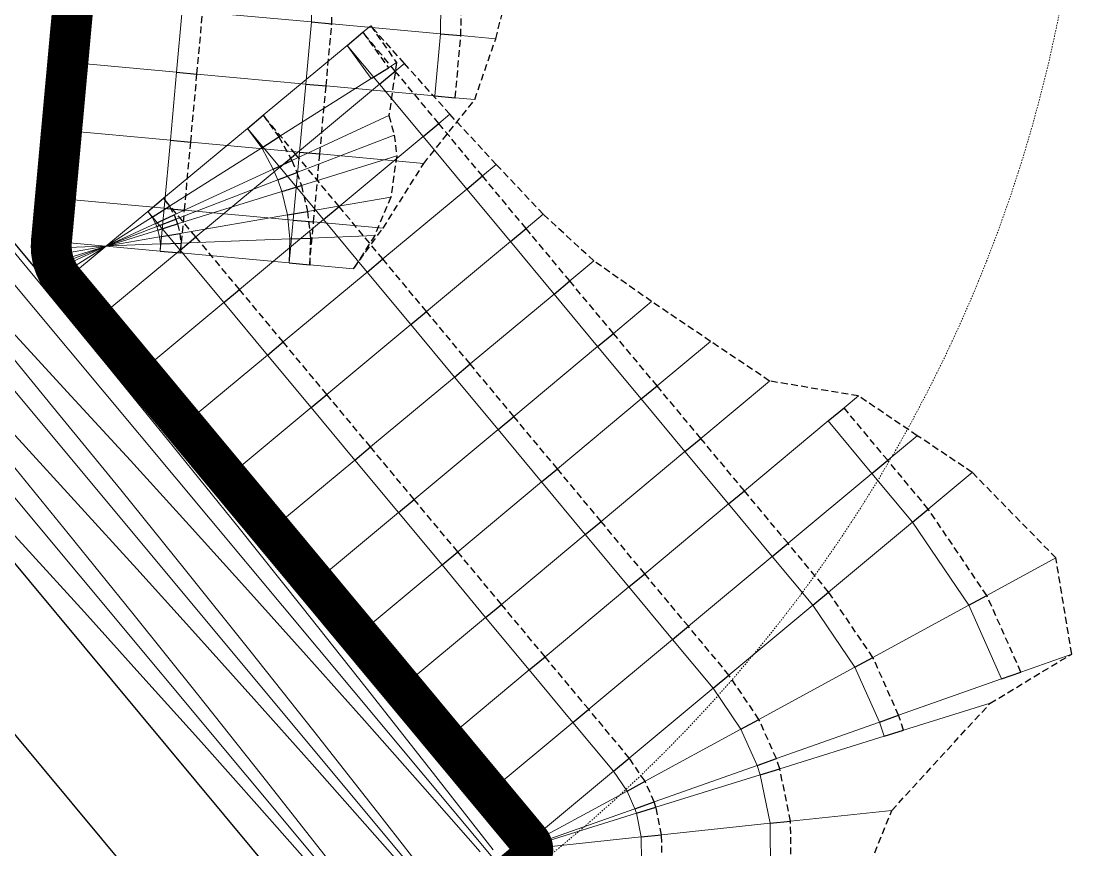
# Model space of a CAD drawing. Header units: metres. Extents: x 544752 to 548977, y 1840603 to 1844608.
# Drawn here: x 546250.4 to 546328.5, y 1843063.6 to 1843124.3 of the extents above; entities that cross this region are included whole.
import ezdxf

# ---------------------------------------------------------------- set-up
doc = ezdxf.new("R2010")
doc.units = ezdxf.units.M
doc.header["$MEASUREMENT"] = 0
doc.linetypes.add('ACAD_ISO02W100', pattern=[15, 12, -3])
doc.linetypes.add('Anordnung Grundriss$0$GESTRICHELT', pattern=[0.75, 0.5, -0.25])
doc.layers.add('C-ROAD', color=7, linetype='Continuous')
for name, color, linetype, lineweight in [('C-ROAD-CORR', 5, 'Continuous', 0), ('C-ROAD-LINK', 150, 'Continuous', 0), ('C-ROAD-STAN', 11, 'Continuous', 0), ('C-TOPO-FEAT', 94, 'Continuous', 5), ('Line5', 5, 'Continuous', 13), ('Đường', 5, 'ACAD_ISO02W100', 5)]:
    doc.layers.add(name, color=color, linetype=linetype, lineweight=lineweight)

# ---------------------------------------------------------------- blocks, each defined once
blk = doc.blocks.new('TB')
at = {"layer": 'Defpoints', "color": 5, "linetype": 'Anordnung Grundriss$0$GESTRICHELT', "lineweight": 5, "ltscale": 0.2}
blk.add_circle((-0.405, 0), 105.728, dxfattribs=at)
blk = doc.blocks.new('STA')
blk.add_circle((0, 0), 0.036)
blk = doc.blocks.new('PI')
h = blk.add_hatch(color=256)
h.dxf.hatch_style = 1
h.paths.add_polyline_path([(0.011, 0, 1), (-0.011, 0, 1)])
at = {"xscale": 0.3048, "yscale": 0.3048, "zscale": 0.3048}
blk.add_blockref('STA', (0, 0), dxfattribs=at)
blk = doc.blocks.new('FREFEWRFERWF')
at = {"layer": 'Line5', "color": 5}
for p, q in [((-12.755, -0.815), (-14.436, 70.206)), ((-7.212, -0.684), (-8.893, 70.337)), ((-1.669, -0.553), (-3.35, 70.468))]:
    blk.add_line(p, q, dxfattribs=at)
at = {"layer": 'Line5', "color": 5, "flags": 128}
for points in [[(-13.976, 69.593), (-13.511, 61.838), (-13.083, 54.081), (-12.69, 46.322), (-12.333, 38.561), (-12.012, 30.799), (-11.726, 23.035), (-11.477, 15.27), (-11.264, 7.505), (-11.086, -0.262)], [(-9.331, 69.178), (-9.359, 62.583), (-9.409, 55.987), (-9.484, 49.392), (-9.581, 42.796), (-9.702, 36.202), (-9.846, 29.607), (-10.013, 23.014), (-10.203, 16.421), (-10.417, 9.828)], [(-8.433, 69.724), (-7.968, 61.969), (-7.54, 54.212), (-7.147, 46.453), (-6.79, 38.692), (-6.469, 30.93), (-6.183, 23.167), (-5.934, 15.402), (-5.721, 7.636), (-5.543, -0.131)], [(-3.788, 69.309), (-3.816, 62.714), (-3.866, 56.118), (-3.941, 49.523), (-4.038, 42.928), (-4.159, 36.333), (-4.303, 29.739), (-4.47, 23.145), (-4.66, 16.552), (-4.874, 9.96)], [(-2.89, 69.855), (-2.425, 62.1), (-1.997, 54.343), (-1.604, 46.584), (-1.247, 38.824), (-0.926, 31.061), (-0.64, 23.298), (-0.391, 15.533), (-0.178, 7.767), (0, 0)], [(-14.874, 69.047), (-14.902, 62.451), (-14.953, 55.856), (-15.027, 49.26), (-15.124, 42.665), (-15.245, 36.071), (-15.389, 29.476), (-15.556, 22.883), (-15.746, 16.29), (-15.96, 9.697)]]:
    blk.add_lwpolyline(points, dxfattribs=at)
blk = doc.blocks.new('RFEWF34RF')
blk.add_lwpolyline([(467558.374, 1441381.465), (467628.374, 1441381.465), (467628.374, 1441366.465), (467558.374, 1441366.465)], close=True)
at = {"xscale": 0.9, "yscale": 0.9714285714285716, "zscale": 0.9714285714285716, "rotation": 268.6444939923905}
blk.add_blockref('FREFEWRFERWF', (467559.272, 1441366.935), dxfattribs=at)
blk = doc.blocks.new('GFERFERF')
blk.add_lwpolyline([(467513.374, 1441358.465), (467628.374, 1441358.465), (467628.374, 1441366.465), (467513.374, 1441366.465)], close=True)
blk = doc.blocks.new('fcwdăed')
at = {"xscale": -1, "rotation": 19.89216182940478}
for name, p in [('GFERFERF', (1396356.813, 242240.536, -3.316)), ('RFEWF34RF', (1396367.36, 242211.386, -3.316))]:
    blk.add_blockref(name, p, dxfattribs=at)

msp = doc.modelspace()

# ---------------------------------------------------------------- linework, layer by layer
at = {"layer": 'C-ROAD', "color": 3, "linetype": 'Continuous', "lineweight": 13}
for p, q in [((546252.45, 1843106.551), (546252.602, 1843108.21)), ((546253.516, 1843105.27), (546252.45, 1843106.551)), ((546288.274, 1843063.508), (546287.635, 1843064.277))]:
    msp.add_line(p, q, dxfattribs=at)
at = {"layer": 'C-ROAD', "color": 1, "linetype": 'ACAD_ISO02W100', "lineweight": 60, "ltscale": 0.1, "const_width": 3, "flags": 128}
for points in [[(546252.602, 1843108.21), (546254.217, 1843125.855)], [(546287.635, 1843064.277), (546253.516, 1843105.27)], [(546263.679, 1843043.037), (546287.506, 1843062.868)]]:
    msp.add_lwpolyline(points, dxfattribs=at)
at = {"layer": 'C-ROAD', "color": 1, "linetype": 'ACAD_ISO02W100', "lineweight": -3, "ltscale": 0.1, "const_width": 3, "flags": 128}
for points in [[(546253.516, 1843105.27, -0.19891), (546252.602, 1843108.21)], [(546287.506, 1843062.868, 0.414211), (546287.635, 1843064.277)]]:
    msp.add_lwpolyline(points, format="xyb", dxfattribs=at)
at = {"layer": 'C-ROAD-CORR', "color": 160, "linetype": 'Continuous'}
for p, q in [((546263.678, 1843124.989, 579.686), (546271.644, 1843124.259, 587.686)), ((546263.678, 1843124.989, 579.686), (546271.644, 1843124.259, 587.686)), ((546263.678, 1843124.989, 579.686), (546271.644, 1843124.259, 587.686)), ((546271.644, 1843124.259, 587.686), (546273.138, 1843124.123, 587.716)), ((546271.644, 1843124.259, 587.686), (546273.138, 1843124.123, 587.716)), ((546273.138, 1843124.123, 587.716), (546281.105, 1843123.394, 595.716)), ((546273.138, 1843124.123, 587.716), (546281.105, 1843123.394, 595.716)), ((546273.138, 1843124.123, 587.716), (546281.105, 1843123.394, 595.716)), ((546274.269, 1843122.542, 595.485), (546275.422, 1843123.502, 595.515)), ((546274.269, 1843122.542, 595.485), (546275.422, 1843123.502, 595.515)), ((546275.422, 1843123.502, 595.515), (546275.996, 1843123.98, 596.262)), ((546275.422, 1843123.502, 595.515), (546275.996, 1843123.98, 596.262)), ((546275.422, 1843123.502, 595.515), (546275.996, 1843123.98, 596.262)), ((546275.422, 1843123.502, 595.515), (546275.996, 1843123.98, 596.262)), ((546281.105, 1843123.394, 595.716), (546282.599, 1843123.257, 595.746)), ((546281.105, 1843123.394, 595.716), (546282.599, 1843123.257, 595.746)), ((546282.599, 1843123.257, 595.746), (546285.148, 1843123.024, 598.306)), ((546282.599, 1843123.257, 595.746), (546285.148, 1843123.024, 598.306)), ((546282.599, 1843123.257, 595.746), (546285.148, 1843123.024, 598.306)), ((546282.599, 1843123.257, 595.746), (546285.148, 1843123.024, 598.306)), ((546268.12, 1843117.425, 587.485), (546274.269, 1843122.542, 595.485)), ((546268.12, 1843117.425, 587.485), (546274.269, 1843122.542, 595.485)), ((546268.12, 1843117.425, 587.485), (546274.269, 1843122.542, 595.485)), ((546253.801, 1843121.308, 571.607), (546261.768, 1843120.579, 579.607)), ((546253.801, 1843121.308, 571.607), (546261.768, 1843120.579, 579.607)), ((546253.801, 1843121.308, 571.607), (546261.768, 1843120.579, 579.607)), ((546277.305, 1843120.912, 595.523), (546277.886, 1843121.28, 596.211)), ((546277.305, 1843120.912, 595.523), (546277.886, 1843121.28, 596.211)), ((546277.305, 1843120.912, 595.523), (546277.886, 1843121.28, 596.211)), ((546277.305, 1843120.912, 595.523), (546277.886, 1843121.28, 596.211)), ((546277.781, 1843120.667, 595.46), (546278.457, 1843121.229, 596.338)), ((546277.781, 1843120.667, 595.46), (546278.457, 1843121.229, 596.338)), ((546277.781, 1843120.667, 595.46), (546278.457, 1843121.229, 596.338)), ((546277.781, 1843120.667, 595.46), (546278.457, 1843121.229, 596.338)), ((546261.768, 1843120.579, 579.607), (546263.262, 1843120.442, 579.637)), ((546261.768, 1843120.579, 579.607), (546263.262, 1843120.442, 579.637)), ((546263.262, 1843120.442, 579.637), (546271.228, 1843119.713, 587.637)), ((546263.262, 1843120.442, 579.637), (546271.228, 1843119.713, 587.637)), ((546263.262, 1843120.442, 579.637), (546271.228, 1843119.713, 587.637)), ((546276.036, 1843120.112, 595.493), (546277.305, 1843120.912, 595.523)), ((546276.036, 1843120.112, 595.493), (546277.305, 1843120.912, 595.523)), ((546276.628, 1843119.708, 595.43), (546277.781, 1843120.667, 595.46)), ((546276.628, 1843119.708, 595.43), (546277.781, 1843120.667, 595.46)), ((546269.272, 1843115.84, 587.493), (546276.036, 1843120.112, 595.493)), ((546269.272, 1843115.84, 587.493), (546276.036, 1843120.112, 595.493)), ((546269.272, 1843115.84, 587.493), (546276.036, 1843120.112, 595.493)), ((546270.479, 1843114.59, 587.43), (546276.628, 1843119.708, 595.43)), ((546270.479, 1843114.59, 587.43), (546276.628, 1843119.708, 595.43)), ((546270.479, 1843114.59, 587.43), (546276.628, 1843119.708, 595.43)), ((546271.228, 1843119.713, 587.637), (546272.722, 1843119.576, 587.667)), ((546271.228, 1843119.713, 587.637), (546272.722, 1843119.576, 587.667)), ((546272.722, 1843119.576, 587.667), (546280.689, 1843118.847, 595.667)), ((546272.722, 1843119.576, 587.667), (546280.689, 1843118.847, 595.667)), ((546272.722, 1843119.576, 587.667), (546280.689, 1843118.847, 595.667)), ((546280.689, 1843118.847, 595.667), (546282.183, 1843118.711, 595.697)), ((546280.689, 1843118.847, 595.667), (546282.183, 1843118.711, 595.697)), ((546282.183, 1843118.711, 595.697), (546283.616, 1843118.579, 597.136)), ((546282.183, 1843118.711, 595.697), (546283.616, 1843118.579, 597.136)), ((546282.183, 1843118.711, 595.697), (546283.616, 1843118.579, 597.136)), ((546282.183, 1843118.711, 595.697), (546283.616, 1843118.579, 597.136)), ((546266.967, 1843116.465, 587.455), (546268.12, 1843117.425, 587.485)), ((546266.967, 1843116.465, 587.455), (546268.12, 1843117.425, 587.485)), ((546270.208, 1843114.119, 587.501), (546277.326, 1843117.404, 595.34)), ((546270.208, 1843114.119, 587.501), (546277.326, 1843117.404, 595.34)), ((546270.208, 1843114.119, 587.501), (546277.326, 1843117.404, 595.34)), ((546270.208, 1843114.119, 587.501), (546277.326, 1843117.404, 595.34)), ((546280.98, 1843116.824, 595.385), (546281.792, 1843117.501, 596.442)), ((546280.98, 1843116.824, 595.385), (546281.792, 1843117.501, 596.442)), ((546280.98, 1843116.824, 595.385), (546281.792, 1843117.501, 596.442)), ((546280.98, 1843116.824, 595.385), (546281.792, 1843117.501, 596.442)), ((546279.827, 1843115.865, 595.355), (546280.98, 1843116.824, 595.385)), ((546279.827, 1843115.865, 595.355), (546280.98, 1843116.824, 595.385)), ((546253.345, 1843116.329, 571.554), (546261.312, 1843115.6, 579.554)), ((546253.345, 1843116.329, 571.554), (546261.312, 1843115.6, 579.554)), ((546253.345, 1843116.329, 571.554), (546261.312, 1843115.6, 579.554)), ((546260.818, 1843111.348, 579.455), (546266.967, 1843116.465, 587.455)), ((546260.818, 1843111.348, 579.455), (546266.967, 1843116.465, 587.455)), ((546260.818, 1843111.348, 579.455), (546266.967, 1843116.465, 587.455)), ((546268.004, 1843115.039, 587.463), (546269.272, 1843115.84, 587.493)), ((546268.004, 1843115.039, 587.463), (546269.272, 1843115.84, 587.493)), ((546270.583, 1843113.231, 587.504), (546277.715, 1843115.981, 595.148)), ((546270.583, 1843113.231, 587.504), (546277.715, 1843115.981, 595.148)), ((546270.583, 1843113.231, 587.504), (546277.715, 1843115.981, 595.148)), ((546270.583, 1843113.231, 587.504), (546277.715, 1843115.981, 595.148)), ((546273.678, 1843110.747, 587.355), (546279.827, 1843115.865, 595.355)), ((546273.678, 1843110.747, 587.355), (546279.827, 1843115.865, 595.355)), ((546273.678, 1843110.747, 587.355), (546279.827, 1843115.865, 595.355)), ((546261.24, 1843110.768, 579.463), (546268.004, 1843115.039, 587.463)), ((546261.24, 1843110.768, 579.463), (546268.004, 1843115.039, 587.463)), ((546261.24, 1843110.768, 579.463), (546268.004, 1843115.039, 587.463)), ((546261.312, 1843115.6, 579.554), (546262.806, 1843115.463, 579.584)), ((546261.312, 1843115.6, 579.554), (546262.806, 1843115.463, 579.584)), ((546262.806, 1843115.463, 579.584), (546270.773, 1843114.734, 587.584)), ((546262.806, 1843115.463, 579.584), (546270.773, 1843114.734, 587.584)), ((546262.806, 1843115.463, 579.584), (546270.773, 1843114.734, 587.584)), ((546269.326, 1843113.631, 587.4), (546270.479, 1843114.59, 587.43)), ((546269.326, 1843113.631, 587.4), (546270.479, 1843114.59, 587.43)), ((546270.773, 1843114.734, 587.584), (546272.266, 1843114.597, 587.614)), ((546270.773, 1843114.734, 587.584), (546272.266, 1843114.597, 587.614)), ((546270.91, 1843112.29, 587.508), (546277.902, 1843114.464, 594.83)), ((546270.91, 1843112.29, 587.508), (546277.902, 1843114.464, 594.83)), ((546270.91, 1843112.29, 587.508), (546277.902, 1843114.464, 594.83)), ((546270.91, 1843112.29, 587.508), (546277.902, 1843114.464, 594.83)), ((546272.266, 1843114.597, 587.614), (546279.878, 1843113.901, 595.258)), ((546272.266, 1843114.597, 587.614), (546279.878, 1843113.901, 595.258)), ((546272.266, 1843114.597, 587.614), (546279.878, 1843113.901, 595.258)), ((546272.266, 1843114.597, 587.614), (546279.878, 1843113.901, 595.258)), ((546261.582, 1843110.139, 579.471), (546268.846, 1843113.49, 587.471)), ((546261.582, 1843110.139, 579.471), (546268.846, 1843113.49, 587.471)), ((546261.582, 1843110.139, 579.471), (546268.846, 1843113.49, 587.471)), ((546263.177, 1843108.513, 579.4), (546269.326, 1843113.631, 587.4)), ((546263.177, 1843108.513, 579.4), (546269.326, 1843113.631, 587.4)), ((546263.177, 1843108.513, 579.4), (546269.326, 1843113.631, 587.4)), ((546268.846, 1843113.49, 587.471), (546270.208, 1843114.119, 587.501)), ((546268.846, 1843113.49, 587.471), (546270.208, 1843114.119, 587.501)), ((546284.178, 1843112.981, 595.31), (546285.189, 1843113.822, 596.625)), ((546284.178, 1843112.981, 595.31), (546285.189, 1843113.822, 596.625)), ((546284.178, 1843112.981, 595.31), (546285.189, 1843113.822, 596.625)), ((546284.178, 1843112.981, 595.31), (546285.189, 1843113.822, 596.625)), ((546261.719, 1843109.814, 579.474), (546269.183, 1843112.692, 587.474)), ((546261.719, 1843109.814, 579.474), (546269.183, 1843112.692, 587.474)), ((546261.719, 1843109.814, 579.474), (546269.183, 1843112.692, 587.474)), ((546269.183, 1843112.692, 587.474), (546270.583, 1843113.231, 587.504)), ((546269.183, 1843112.692, 587.474), (546270.583, 1843113.231, 587.504)), ((546283.025, 1843112.022, 595.28), (546284.178, 1843112.981, 595.31)), ((546283.025, 1843112.022, 595.28), (546284.178, 1843112.981, 595.31)), ((546261.839, 1843109.47, 579.478), (546269.478, 1843111.845, 587.478)), ((546261.839, 1843109.47, 579.478), (546269.478, 1843111.845, 587.478)), ((546261.839, 1843109.47, 579.478), (546269.478, 1843111.845, 587.478)), ((546269.478, 1843111.845, 587.478), (546270.91, 1843112.29, 587.508)), ((546269.478, 1843111.845, 587.478), (546270.91, 1843112.29, 587.508)), ((546276.876, 1843106.904, 587.28), (546283.025, 1843112.022, 595.28)), ((546276.876, 1843106.904, 587.28), (546283.025, 1843112.022, 595.28)), ((546276.876, 1843106.904, 587.28), (546283.025, 1843112.022, 595.28)), ((546252.89, 1843111.35, 571.501), (546260.856, 1843110.621, 579.501)), ((546252.89, 1843111.35, 571.501), (546260.856, 1843110.621, 579.501)), ((546252.89, 1843111.35, 571.501), (546260.856, 1843110.621, 579.501)), ((546259.665, 1843110.388, 579.425), (546260.818, 1843111.348, 579.455)), ((546259.665, 1843110.388, 579.425), (546260.818, 1843111.348, 579.455)), ((546271.368, 1843110.385, 587.515), (546277.461, 1843111.434, 593.698)), ((546271.368, 1843110.385, 587.515), (546277.461, 1843111.434, 593.698)), ((546271.368, 1843110.385, 587.515), (546277.461, 1843111.434, 593.698)), ((546271.368, 1843110.385, 587.515), (546277.461, 1843111.434, 593.698)), ((546253.516, 1843105.27, 571.425), (546259.665, 1843110.388, 579.425)), ((546253.516, 1843105.27, 571.425), (546259.665, 1843110.388, 579.425)), ((546253.516, 1843105.27, 571.425), (546259.665, 1843110.388, 579.425)), ((546259.971, 1843109.967, 579.433), (546261.24, 1843110.768, 579.463)), ((546259.971, 1843109.967, 579.433), (546261.24, 1843110.768, 579.463)), ((546260.856, 1843110.621, 579.501), (546262.35, 1843110.484, 579.531)), ((546260.856, 1843110.621, 579.501), (546262.35, 1843110.484, 579.531)), ((546262.35, 1843110.484, 579.531), (546270.317, 1843109.755, 587.531)), ((546262.35, 1843110.484, 579.531), (546270.317, 1843109.755, 587.531)), ((546262.35, 1843110.484, 579.531), (546270.317, 1843109.755, 587.531)), ((546269.89, 1843110.131, 587.485), (546271.368, 1843110.385, 587.515)), ((546269.89, 1843110.131, 587.485), (546271.368, 1843110.385, 587.515)), ((546272.525, 1843109.787, 587.325), (546273.678, 1843110.747, 587.355)), ((546272.525, 1843109.787, 587.325), (546273.678, 1843110.747, 587.355)), ((546252.956, 1843106.158, 571.441), (546260.22, 1843109.51, 579.441)), ((546252.956, 1843106.158, 571.441), (546260.22, 1843109.51, 579.441)), ((546252.956, 1843106.158, 571.441), (546260.22, 1843109.51, 579.441)), ((546253.207, 1843105.696, 571.433), (546259.971, 1843109.967, 579.433)), ((546253.207, 1843105.696, 571.433), (546259.971, 1843109.967, 579.433)), ((546253.207, 1843105.696, 571.433), (546259.971, 1843109.967, 579.433)), ((546260.22, 1843109.51, 579.441), (546261.582, 1843110.139, 579.471)), ((546260.22, 1843109.51, 579.441), (546261.582, 1843110.139, 579.471)), ((546260.319, 1843109.274, 579.444), (546261.719, 1843109.814, 579.474)), ((546260.319, 1843109.274, 579.444), (546261.719, 1843109.814, 579.474)), ((546260.406, 1843109.024, 579.448), (546261.839, 1843109.47, 579.478)), ((546260.406, 1843109.024, 579.448), (546261.839, 1843109.47, 579.478)), ((546262.006, 1843108.773, 579.485), (546269.89, 1843110.131, 587.485)), ((546262.006, 1843108.773, 579.485), (546269.89, 1843110.131, 587.485)), ((546262.006, 1843108.773, 579.485), (546269.89, 1843110.131, 587.485)), ((546266.376, 1843104.67, 579.325), (546272.525, 1843109.787, 587.325)), ((546266.376, 1843104.67, 579.325), (546272.525, 1843109.787, 587.325)), ((546266.376, 1843104.67, 579.325), (546272.525, 1843109.787, 587.325)), ((546270.317, 1843109.755, 587.531), (546271.811, 1843109.618, 587.561)), ((546270.317, 1843109.755, 587.531), (546271.811, 1843109.618, 587.561)), ((546271.811, 1843109.618, 587.561), (546276.896, 1843109.153, 592.668)), ((546271.811, 1843109.618, 587.561), (546276.896, 1843109.153, 592.668)), ((546271.811, 1843109.618, 587.561), (546276.896, 1843109.153, 592.668)), ((546271.811, 1843109.618, 587.561), (546276.896, 1843109.153, 592.668)), ((546287.377, 1843109.138, 595.235), (546288.628, 1843110.179, 596.862)), ((546287.377, 1843109.138, 595.235), (546288.628, 1843110.179, 596.862)), ((546287.377, 1843109.138, 595.235), (546288.628, 1843110.179, 596.862)), ((546287.377, 1843109.138, 595.235), (546288.628, 1843110.179, 596.862)), ((546252.767, 1843106.649, 571.448), (546260.406, 1843109.024, 579.448)), ((546252.767, 1843106.649, 571.448), (546260.406, 1843109.024, 579.448)), ((546252.767, 1843106.649, 571.448), (546260.406, 1843109.024, 579.448)), ((546252.855, 1843106.397, 571.444), (546260.319, 1843109.274, 579.444)), ((546252.855, 1843106.397, 571.444), (546260.319, 1843109.274, 579.444)), ((546252.855, 1843106.397, 571.444), (546260.319, 1843109.274, 579.444)), ((546260.528, 1843108.519, 579.455), (546262.006, 1843108.773, 579.485)), ((546260.528, 1843108.519, 579.455), (546262.006, 1843108.773, 579.485)), ((546286.224, 1843108.178, 595.205), (546287.377, 1843109.138, 595.235)), ((546286.224, 1843108.178, 595.205), (546287.377, 1843109.138, 595.235)), ((546252.589, 1843107.684, 571.462), (546260.582, 1843108.001, 579.462)), ((546252.589, 1843107.684, 571.462), (546260.582, 1843108.001, 579.462)), ((546252.589, 1843107.684, 571.462), (546260.582, 1843108.001, 579.462)), ((546252.602, 1843108.21, 571.468), (546260.569, 1843107.481, 579.468)), ((546252.602, 1843108.21, 571.468), (546260.569, 1843107.481, 579.468)), ((546252.602, 1843108.21, 571.468), (546260.569, 1843107.481, 579.468)), ((546252.644, 1843107.161, 571.455), (546260.528, 1843108.519, 579.455)), ((546252.644, 1843107.161, 571.455), (546260.528, 1843108.519, 579.455)), ((546252.644, 1843107.161, 571.455), (546260.528, 1843108.519, 579.455)), ((546260.582, 1843108.001, 579.462), (546262.081, 1843108.061, 579.492)), ((546260.582, 1843108.001, 579.462), (546262.081, 1843108.061, 579.492)), ((546262.025, 1843107.553, 579.37), (546263.177, 1843108.513, 579.4)), ((546262.025, 1843107.553, 579.37), (546263.177, 1843108.513, 579.4)), ((546262.081, 1843108.061, 579.492), (546270.075, 1843108.378, 587.492)), ((546262.081, 1843108.061, 579.492), (546270.075, 1843108.378, 587.492)), ((546262.081, 1843108.061, 579.492), (546270.075, 1843108.378, 587.492)), ((546270.075, 1843108.378, 587.492), (546271.574, 1843108.437, 587.522)), ((546270.075, 1843108.378, 587.492), (546271.574, 1843108.437, 587.522)), ((546271.574, 1843108.437, 587.522), (546276.283, 1843108.624, 592.234)), ((546271.574, 1843108.437, 587.522), (546276.283, 1843108.624, 592.234)), ((546271.574, 1843108.437, 587.522), (546276.283, 1843108.624, 592.234)), ((546271.574, 1843108.437, 587.522), (546276.283, 1843108.624, 592.234)), ((546280.075, 1843103.061, 587.205), (546286.224, 1843108.178, 595.205)), ((546280.075, 1843103.061, 587.205), (546286.224, 1843108.178, 595.205)), ((546280.075, 1843103.061, 587.205), (546286.224, 1843108.178, 595.205)), ((546255.876, 1843102.436, 571.37), (546262.025, 1843107.553, 579.37)), ((546255.876, 1843102.436, 571.37), (546262.025, 1843107.553, 579.37)), ((546255.876, 1843102.436, 571.37), (546262.025, 1843107.553, 579.37)), ((546260.569, 1843107.481, 579.468), (546262.063, 1843107.344, 579.498)), ((546260.569, 1843107.481, 579.468), (546262.063, 1843107.344, 579.498)), ((546262.063, 1843107.344, 579.498), (546270.029, 1843106.615, 587.498)), ((546262.063, 1843107.344, 579.498), (546270.029, 1843106.615, 587.498)), ((546262.063, 1843107.344, 579.498), (546270.029, 1843106.615, 587.498)), ((546270.029, 1843106.615, 587.498), (546271.523, 1843106.478, 587.528)), ((546270.029, 1843106.615, 587.498), (546271.523, 1843106.478, 587.528)), ((546271.523, 1843106.478, 587.528), (546274.734, 1843106.185, 590.752)), ((546271.523, 1843106.478, 587.528), (546274.734, 1843106.185, 590.752)), ((546271.523, 1843106.478, 587.528), (546274.734, 1843106.185, 590.752)), ((546271.523, 1843106.478, 587.528), (546274.734, 1843106.185, 590.752)), ((546275.723, 1843105.944, 587.25), (546276.876, 1843106.904, 587.28)), ((546275.723, 1843105.944, 587.25), (546276.876, 1843106.904, 587.28)), ((546290.575, 1843105.295, 595.16), (546292.336, 1843106.76, 597.45)), ((546290.575, 1843105.295, 595.16), (546292.336, 1843106.76, 597.45)), ((546290.575, 1843105.295, 595.16), (546292.336, 1843106.76, 597.45)), ((546290.575, 1843105.295, 595.16), (546292.336, 1843106.76, 597.45)), ((546269.575, 1843100.827, 579.25), (546275.723, 1843105.944, 587.25)), ((546269.575, 1843100.827, 579.25), (546275.723, 1843105.944, 587.25)), ((546269.575, 1843100.827, 579.25), (546275.723, 1843105.944, 587.25)), ((546289.422, 1843104.335, 595.13), (546290.575, 1843105.295, 595.16)), ((546289.422, 1843104.335, 595.13), (546290.575, 1843105.295, 595.16)), ((546265.223, 1843103.71, 579.295), (546266.376, 1843104.67, 579.325)), ((546265.223, 1843103.71, 579.295), (546266.376, 1843104.67, 579.325)), ((546283.273, 1843099.218, 587.13), (546289.422, 1843104.335, 595.13)), ((546283.273, 1843099.218, 587.13), (546289.422, 1843104.335, 595.13)), ((546283.273, 1843099.218, 587.13), (546289.422, 1843104.335, 595.13)), ((546259.074, 1843098.593, 571.295), (546265.223, 1843103.71, 579.295)), ((546259.074, 1843098.593, 571.295), (546265.223, 1843103.71, 579.295)), ((546259.074, 1843098.593, 571.295), (546265.223, 1843103.71, 579.295)), ((546293.774, 1843101.452, 595.085), (546296.575, 1843103.783, 598.729)), ((546293.774, 1843101.452, 595.085), (546296.575, 1843103.783, 598.729)), ((546293.774, 1843101.452, 595.085), (546296.575, 1843103.783, 598.729)), ((546293.774, 1843101.452, 595.085), (546296.575, 1843103.783, 598.729)), ((546278.922, 1843102.101, 587.175), (546280.075, 1843103.061, 587.205)), ((546278.922, 1843102.101, 587.175), (546280.075, 1843103.061, 587.205)), ((546272.773, 1843096.984, 579.175), (546278.922, 1843102.101, 587.175)), ((546272.773, 1843096.984, 579.175), (546278.922, 1843102.101, 587.175)), ((546272.773, 1843096.984, 579.175), (546278.922, 1843102.101, 587.175)), ((546292.621, 1843100.492, 595.055), (546293.774, 1843101.452, 595.085)), ((546292.621, 1843100.492, 595.055), (546293.774, 1843101.452, 595.085)), ((546296.972, 1843097.609, 595.01), (546300.89, 1843100.869, 600.106)), ((546296.972, 1843097.609, 595.01), (546300.89, 1843100.869, 600.106)), ((546296.972, 1843097.609, 595.01), (546300.89, 1843100.869, 600.106)), ((546296.972, 1843097.609, 595.01), (546300.89, 1843100.869, 600.106)), ((546268.422, 1843099.867, 579.22), (546269.575, 1843100.827, 579.25)), ((546268.422, 1843099.867, 579.22), (546269.575, 1843100.827, 579.25)), ((546286.472, 1843095.375, 587.055), (546292.621, 1843100.492, 595.055)), ((546286.472, 1843095.375, 587.055), (546292.621, 1843100.492, 595.055)), ((546286.472, 1843095.375, 587.055), (546292.621, 1843100.492, 595.055)), ((546262.273, 1843094.75, 571.22), (546268.422, 1843099.867, 579.22)), ((546262.273, 1843094.75, 571.22), (546268.422, 1843099.867, 579.22)), ((546262.273, 1843094.75, 571.22), (546268.422, 1843099.867, 579.22)), ((546282.121, 1843098.258, 587.1), (546283.273, 1843099.218, 587.13)), ((546282.121, 1843098.258, 587.1), (546283.273, 1843099.218, 587.13)), ((546275.972, 1843093.141, 579.1), (546282.121, 1843098.258, 587.1)), ((546275.972, 1843093.141, 579.1), (546282.121, 1843098.258, 587.1)), ((546275.972, 1843093.141, 579.1), (546282.121, 1843098.258, 587.1)), ((546300.171, 1843093.766, 594.935), (546305.216, 1843097.964, 601.498)), ((546300.171, 1843093.766, 594.935), (546305.216, 1843097.964, 601.498)), ((546300.171, 1843093.766, 594.935), (546305.216, 1843097.964, 601.498)), ((546300.171, 1843093.766, 594.935), (546305.216, 1843097.964, 601.498)), ((546271.62, 1843096.024, 579.145), (546272.773, 1843096.984, 579.175)), ((546271.62, 1843096.024, 579.145), (546272.773, 1843096.984, 579.175)), ((546295.819, 1843096.649, 594.98), (546296.972, 1843097.609, 595.01)), ((546295.819, 1843096.649, 594.98), (546296.972, 1843097.609, 595.01)), ((546289.671, 1843091.532, 586.98), (546295.819, 1843096.649, 594.98)), ((546289.671, 1843091.532, 586.98), (546295.819, 1843096.649, 594.98)), ((546289.671, 1843091.532, 586.98), (546295.819, 1843096.649, 594.98)), ((546310.671, 1843096, 602.89), (546311.72, 1843096.873, 604.254)), ((546310.671, 1843096, 602.89), (546311.72, 1843096.873, 604.254)), ((546310.671, 1843096, 602.89), (546311.72, 1843096.873, 604.254)), ((546310.671, 1843096, 602.89), (546311.72, 1843096.873, 604.254)), ((546265.471, 1843090.906, 571.145), (546271.62, 1843096.024, 579.145)), ((546265.471, 1843090.906, 571.145), (546271.62, 1843096.024, 579.145)), ((546265.471, 1843090.906, 571.145), (546271.62, 1843096.024, 579.145)), ((546309.518, 1843095.04, 602.86), (546310.671, 1843096, 602.89)), ((546309.518, 1843095.04, 602.86), (546310.671, 1843096, 602.89)), ((546285.319, 1843094.415, 587.025), (546286.472, 1843095.375, 587.055)), ((546285.319, 1843094.415, 587.025), (546286.472, 1843095.375, 587.055)), ((546303.369, 1843089.923, 594.86), (546309.518, 1843095.04, 602.86)), ((546303.369, 1843089.923, 594.86), (546309.518, 1843095.04, 602.86)), ((546303.369, 1843089.923, 594.86), (546309.518, 1843095.04, 602.86)), ((546279.17, 1843089.297, 579.025), (546285.319, 1843094.415, 587.025)), ((546279.17, 1843089.297, 579.025), (546285.319, 1843094.415, 587.025)), ((546279.17, 1843089.297, 579.025), (546285.319, 1843094.415, 587.025)), ((546313.87, 1843092.157, 602.815), (546316.04, 1843093.963, 605.638)), ((546313.87, 1843092.157, 602.815), (546316.04, 1843093.963, 605.638)), ((546313.87, 1843092.157, 602.815), (546316.04, 1843093.963, 605.638)), ((546313.87, 1843092.157, 602.815), (546316.04, 1843093.963, 605.638)), ((546274.819, 1843092.181, 579.07), (546275.972, 1843093.141, 579.1)), ((546274.819, 1843092.181, 579.07), (546275.972, 1843093.141, 579.1)), ((546299.018, 1843092.806, 594.905), (546300.171, 1843093.766, 594.935)), ((546299.018, 1843092.806, 594.905), (546300.171, 1843093.766, 594.935)), ((546292.869, 1843087.688, 586.905), (546299.018, 1843092.806, 594.905)), ((546292.869, 1843087.688, 586.905), (546299.018, 1843092.806, 594.905)), ((546292.869, 1843087.688, 586.905), (546299.018, 1843092.806, 594.905)), ((546268.67, 1843087.063, 571.07), (546274.819, 1843092.181, 579.07)), ((546268.67, 1843087.063, 571.07), (546274.819, 1843092.181, 579.07)), ((546268.67, 1843087.063, 571.07), (546274.819, 1843092.181, 579.07)), ((546288.518, 1843090.572, 586.95), (546289.671, 1843091.532, 586.98)), ((546288.518, 1843090.572, 586.95), (546289.671, 1843091.532, 586.98)), ((546312.717, 1843091.197, 602.785), (546313.87, 1843092.157, 602.815)), ((546312.717, 1843091.197, 602.785), (546313.87, 1843092.157, 602.815)), ((546306.568, 1843086.079, 594.785), (546312.717, 1843091.197, 602.785)), ((546306.568, 1843086.079, 594.785), (546312.717, 1843091.197, 602.785)), ((546306.568, 1843086.079, 594.785), (546312.717, 1843091.197, 602.785)), ((546316.842, 1843088.585, 602.745), (546320.069, 1843091.271, 606.943)), ((546316.842, 1843088.585, 602.745), (546320.069, 1843091.271, 606.943)), ((546316.842, 1843088.585, 602.745), (546320.069, 1843091.271, 606.943)), ((546316.842, 1843088.585, 602.745), (546320.069, 1843091.271, 606.943)), ((546282.369, 1843085.454, 578.95), (546288.518, 1843090.572, 586.95)), ((546282.369, 1843085.454, 578.95), (546288.518, 1843090.572, 586.95)), ((546282.369, 1843085.454, 578.95), (546288.518, 1843090.572, 586.95)), ((546278.017, 1843088.338, 578.995), (546279.17, 1843089.297, 579.025)), ((546278.017, 1843088.338, 578.995), (546279.17, 1843089.297, 579.025)), ((546302.217, 1843088.963, 594.83), (546303.369, 1843089.923, 594.86)), ((546302.217, 1843088.963, 594.83), (546303.369, 1843089.923, 594.86)), ((546296.068, 1843083.845, 586.83), (546302.217, 1843088.963, 594.83)), ((546296.068, 1843083.845, 586.83), (546302.217, 1843088.963, 594.83)), ((546296.068, 1843083.845, 586.83), (546302.217, 1843088.963, 594.83)), ((546315.689, 1843087.626, 602.715), (546316.842, 1843088.585, 602.745)), ((546315.689, 1843087.626, 602.715), (546316.842, 1843088.585, 602.745)), ((546271.868, 1843083.22, 570.995), (546278.017, 1843088.338, 578.995)), ((546271.868, 1843083.22, 570.995), (546278.017, 1843088.338, 578.995)), ((546271.868, 1843083.22, 570.995), (546278.017, 1843088.338, 578.995)), ((546291.716, 1843086.729, 586.875), (546292.869, 1843087.688, 586.905)), ((546291.716, 1843086.729, 586.875), (546292.869, 1843087.688, 586.905)), ((546309.54, 1843082.508, 594.715), (546315.689, 1843087.626, 602.715)), ((546309.54, 1843082.508, 594.715), (546315.689, 1843087.626, 602.715)), ((546309.54, 1843082.508, 594.715), (546315.689, 1843087.626, 602.715)), ((546285.567, 1843081.611, 578.875), (546291.716, 1843086.729, 586.875)), ((546285.567, 1843081.611, 578.875), (546291.716, 1843086.729, 586.875)), ((546285.567, 1843081.611, 578.875), (546291.716, 1843086.729, 586.875)), ((546305.415, 1843085.12, 594.755), (546306.568, 1843086.079, 594.785)), ((546305.415, 1843085.12, 594.755), (546306.568, 1843086.079, 594.785)), ((546281.216, 1843084.495, 578.92), (546282.369, 1843085.454, 578.95)), ((546281.216, 1843084.495, 578.92), (546282.369, 1843085.454, 578.95)), ((546275.067, 1843079.377, 570.92), (546281.216, 1843084.495, 578.92)), ((546275.067, 1843079.377, 570.92), (546281.216, 1843084.495, 578.92)), ((546275.067, 1843079.377, 570.92), (546281.216, 1843084.495, 578.92)), ((546299.266, 1843080.002, 586.755), (546305.415, 1843085.12, 594.755)), ((546299.266, 1843080.002, 586.755), (546305.415, 1843085.12, 594.755)), ((546299.266, 1843080.002, 586.755), (546305.415, 1843085.12, 594.755)), ((546321.133, 1843082.258, 602.742), (546326.196, 1843085.009, 608.504)), ((546321.133, 1843082.258, 602.742), (546326.196, 1843085.009, 608.504)), ((546321.133, 1843082.258, 602.742), (546326.196, 1843085.009, 608.504)), ((546321.133, 1843082.258, 602.742), (546326.196, 1843085.009, 608.504)), ((546294.915, 1843082.886, 586.8), (546296.068, 1843083.845, 586.83)), ((546294.915, 1843082.886, 586.8), (546296.068, 1843083.845, 586.83)), ((546288.766, 1843077.768, 578.8), (546294.915, 1843082.886, 586.8)), ((546288.766, 1843077.768, 578.8), (546294.915, 1843082.886, 586.8)), ((546288.766, 1843077.768, 578.8), (546294.915, 1843082.886, 586.8)), ((546308.387, 1843081.549, 594.685), (546309.54, 1843082.508, 594.715)), ((546308.387, 1843081.549, 594.685), (546309.54, 1843082.508, 594.715)), ((546319.815, 1843081.542, 602.712), (546321.133, 1843082.258, 602.742)), ((546319.815, 1843081.542, 602.712), (546321.133, 1843082.258, 602.742)), ((546284.414, 1843080.652, 578.845), (546285.567, 1843081.611, 578.875)), ((546284.414, 1843080.652, 578.845), (546285.567, 1843081.611, 578.875)), ((546302.238, 1843076.431, 586.685), (546308.387, 1843081.549, 594.685)), ((546302.238, 1843076.431, 586.685), (546308.387, 1843081.549, 594.685)), ((546302.238, 1843076.431, 586.685), (546308.387, 1843081.549, 594.685)), ((546312.786, 1843077.722, 594.712), (546319.815, 1843081.542, 602.712)), ((546312.786, 1843077.722, 594.712), (546319.815, 1843081.542, 602.712)), ((546312.786, 1843077.722, 594.712), (546319.815, 1843081.542, 602.712)), ((546278.265, 1843075.534, 570.845), (546284.414, 1843080.652, 578.845)), ((546278.265, 1843075.534, 570.845), (546284.414, 1843080.652, 578.845)), ((546278.265, 1843075.534, 570.845), (546284.414, 1843080.652, 578.845)), ((546298.113, 1843079.043, 586.725), (546299.266, 1843080.002, 586.755)), ((546298.113, 1843079.043, 586.725), (546299.266, 1843080.002, 586.755)), ((546291.964, 1843073.925, 578.725), (546298.113, 1843079.043, 586.725)), ((546291.964, 1843073.925, 578.725), (546298.113, 1843079.043, 586.725)), ((546291.964, 1843073.925, 578.725), (546298.113, 1843079.043, 586.725)), ((546287.613, 1843076.809, 578.77), (546288.766, 1843077.768, 578.8)), ((546287.613, 1843076.809, 578.77), (546288.766, 1843077.768, 578.8)), ((546311.468, 1843077.006, 594.682), (546312.786, 1843077.722, 594.712)), ((546311.468, 1843077.006, 594.682), (546312.786, 1843077.722, 594.712)), ((546323.629, 1843076.654, 602.74), (546327.355, 1843077.974, 606.692)), ((546323.629, 1843076.654, 602.74), (546327.355, 1843077.974, 606.692)), ((546323.629, 1843076.654, 602.74), (546327.355, 1843077.974, 606.692)), ((546323.629, 1843076.654, 602.74), (546327.355, 1843077.974, 606.692)), ((546281.464, 1843071.691, 570.77), (546287.613, 1843076.809, 578.77)), ((546281.464, 1843071.691, 570.77), (546287.613, 1843076.809, 578.77)), ((546281.464, 1843071.691, 570.77), (546287.613, 1843076.809, 578.77)), ((546304.439, 1843073.186, 586.682), (546311.468, 1843077.006, 594.682)), ((546304.439, 1843073.186, 586.682), (546311.468, 1843077.006, 594.682)), ((546304.439, 1843073.186, 586.682), (546311.468, 1843077.006, 594.682)), ((546301.085, 1843075.472, 586.655), (546302.238, 1843076.431, 586.685)), ((546301.085, 1843075.472, 586.655), (546302.238, 1843076.431, 586.685)), ((546314.674, 1843073.483, 594.71), (546322.215, 1843076.154, 602.71)), ((546314.674, 1843073.483, 594.71), (546322.215, 1843076.154, 602.71)), ((546314.674, 1843073.483, 594.71), (546322.215, 1843076.154, 602.71)), ((546322.215, 1843076.154, 602.71), (546323.629, 1843076.654, 602.74)), ((546322.215, 1843076.154, 602.71), (546323.629, 1843076.654, 602.74)), ((546294.936, 1843070.354, 578.655), (546301.085, 1843075.472, 586.655)), ((546294.936, 1843070.354, 578.655), (546301.085, 1843075.472, 586.655)), ((546294.936, 1843070.354, 578.655), (546301.085, 1843075.472, 586.655)), ((546315.036, 1843072.395, 594.709), (546321.371, 1843074.364, 601.344)), ((546315.036, 1843072.395, 594.709), (546321.371, 1843074.364, 601.344)), ((546315.036, 1843072.395, 594.709), (546321.371, 1843074.364, 601.344)), ((546315.036, 1843072.395, 594.709), (546321.371, 1843074.364, 601.344)), ((546290.811, 1843072.965, 578.695), (546291.964, 1843073.925, 578.725)), ((546290.811, 1843072.965, 578.695), (546291.964, 1843073.925, 578.725)), ((546284.662, 1843067.848, 570.695), (546290.811, 1843072.965, 578.695)), ((546284.662, 1843067.848, 570.695), (546290.811, 1843072.965, 578.695)), ((546284.662, 1843067.848, 570.695), (546290.811, 1843072.965, 578.695)), ((546303.121, 1843072.47, 586.652), (546304.439, 1843073.186, 586.682)), ((546303.121, 1843072.47, 586.652), (546304.439, 1843073.186, 586.682)), ((546305.719, 1843070.313, 586.68), (546313.26, 1843072.983, 594.68)), ((546305.719, 1843070.313, 586.68), (546313.26, 1843072.983, 594.68)), ((546305.719, 1843070.313, 586.68), (546313.26, 1843072.983, 594.68)), ((546313.26, 1843072.983, 594.68), (546314.674, 1843073.483, 594.71)), ((546313.26, 1843072.983, 594.68), (546314.674, 1843073.483, 594.71)), ((546296.092, 1843068.65, 578.652), (546303.121, 1843072.47, 586.652)), ((546296.092, 1843068.65, 578.652), (546303.121, 1843072.47, 586.652)), ((546296.092, 1843068.65, 578.652), (546303.121, 1843072.47, 586.652)), ((546313.604, 1843071.949, 594.679), (546315.036, 1843072.395, 594.709)), ((546313.604, 1843071.949, 594.679), (546315.036, 1843072.395, 594.709)), ((546305.964, 1843069.574, 586.679), (546313.604, 1843071.949, 594.679)), ((546305.964, 1843069.574, 586.679), (546313.604, 1843071.949, 594.679)), ((546305.964, 1843069.574, 586.679), (546313.604, 1843071.949, 594.679)), ((546293.783, 1843069.394, 578.625), (546294.936, 1843070.354, 578.655)), ((546293.783, 1843069.394, 578.625), (546294.936, 1843070.354, 578.655)), ((546296.764, 1843067.142, 578.65), (546304.305, 1843069.812, 586.65)), ((546296.764, 1843067.142, 578.65), (546304.305, 1843069.812, 586.65)), ((546296.764, 1843067.142, 578.65), (546304.305, 1843069.812, 586.65)), ((546304.305, 1843069.812, 586.65), (546305.719, 1843070.313, 586.68)), ((546304.305, 1843069.812, 586.65), (546305.719, 1843070.313, 586.68)), ((546287.635, 1843064.277, 570.625), (546293.783, 1843069.394, 578.625)), ((546287.635, 1843064.277, 570.625), (546293.783, 1843069.394, 578.625)), ((546287.635, 1843064.277, 570.625), (546293.783, 1843069.394, 578.625)), ((546296.893, 1843066.754, 578.649), (546304.532, 1843069.129, 586.649)), ((546296.893, 1843066.754, 578.649), (546304.532, 1843069.129, 586.649)), ((546296.893, 1843066.754, 578.649), (546304.532, 1843069.129, 586.649)), ((546304.532, 1843069.129, 586.649), (546305.964, 1843069.574, 586.679)), ((546304.532, 1843069.129, 586.649), (546305.964, 1843069.574, 586.679)), ((546294.774, 1843067.934, 578.622), (546296.092, 1843068.65, 578.652)), ((546294.774, 1843067.934, 578.622), (546296.092, 1843068.65, 578.652)), ((546287.745, 1843064.114, 570.622), (546294.774, 1843067.934, 578.622)), ((546287.745, 1843064.114, 570.622), (546294.774, 1843067.934, 578.622)), ((546287.745, 1843064.114, 570.622), (546294.774, 1843067.934, 578.622)), ((546287.809, 1843063.971, 570.62), (546295.35, 1843066.641, 578.62)), ((546287.809, 1843063.971, 570.62), (546295.35, 1843066.641, 578.62)), ((546287.809, 1843063.971, 570.62), (546295.35, 1843066.641, 578.62)), ((546295.35, 1843066.641, 578.62), (546296.764, 1843067.142, 578.65)), ((546295.35, 1843066.641, 578.62), (546296.764, 1843067.142, 578.65)), ((546295.46, 1843066.309, 578.619), (546296.893, 1843066.754, 578.649)), ((546295.46, 1843066.309, 578.619), (546296.893, 1843066.754, 578.649)), ((546306.756, 1843065.734, 586.677), (546314.168, 1843066.516, 594.13)), ((546306.756, 1843065.734, 586.677), (546314.168, 1843066.516, 594.13)), ((546306.756, 1843065.734, 586.677), (546314.168, 1843066.516, 594.13)), ((546306.756, 1843065.734, 586.677), (546314.168, 1843066.516, 594.13)), ((546287.821, 1843063.934, 570.619), (546295.46, 1843066.309, 578.619)), ((546287.821, 1843063.934, 570.619), (546295.46, 1843066.309, 578.619)), ((546287.821, 1843063.934, 570.619), (546295.46, 1843066.309, 578.619)), ((546305.264, 1843065.577, 586.647), (546306.756, 1843065.734, 586.677)), ((546305.264, 1843065.577, 586.647), (546306.756, 1843065.734, 586.677)), ((546297.308, 1843064.738, 578.647), (546305.264, 1843065.577, 586.647)), ((546297.308, 1843064.738, 578.647), (546305.264, 1843065.577, 586.647)), ((546297.308, 1843064.738, 578.647), (546305.264, 1843065.577, 586.647)), ((546287.86, 1843063.742, 570.617), (546295.816, 1843064.581, 578.617)), ((546287.86, 1843063.742, 570.617), (546295.816, 1843064.581, 578.617)), ((546287.86, 1843063.742, 570.617), (546295.816, 1843064.581, 578.617)), ((546295.816, 1843064.581, 578.617), (546297.308, 1843064.738, 578.647)), ((546295.816, 1843064.581, 578.617), (546297.308, 1843064.738, 578.647))]:
    msp.add_line(p, q, dxfattribs=at)
at = {"layer": 'C-ROAD-CORR', "color": 11, "linetype": 'Anordnung Grundriss$0$GESTRICHELT', "lineweight": 30}
for points in [[(546282.183, 1843118.711, 595.697), (546282.599, 1843123.257, 595.746), (546282.658, 1843127.886, 595.747), (546281.992, 1843132.467, 595.749), (546281.391, 1843134.704, 595.75), (546280.999, 1843135.878, 595.751), (546280.617, 1843136.887, 595.752), (546278.569, 1843141.038, 595.754), (546275.896, 1843144.817, 595.756), (546272.921, 1843148.391, 595.826), (546269.723, 1843152.234, 595.901), (546266.524, 1843156.077, 595.976), (546263.326, 1843159.92, 596.051), (546261.492, 1843162.123, 596.094)], [(546312.084, 1843061.329, 591.998), (546314.168, 1843066.516, 594.13), (546321.371, 1843074.364, 601.344), (546327.355, 1843077.974, 606.692), (546326.196, 1843085.009, 608.504), (546320.069, 1843091.271, 606.943), (546316.04, 1843093.963, 605.638), (546311.72, 1843096.873, 604.254), (546305.216, 1843097.964, 601.498), (546300.89, 1843100.869, 600.106), (546296.575, 1843103.783, 598.729), (546292.336, 1843106.76, 597.45), (546288.628, 1843110.179, 596.862), (546285.189, 1843113.822, 596.625), (546281.792, 1843117.501, 596.442), (546278.457, 1843121.229, 596.338), (546275.996, 1843123.98, 596.262), (546277.886, 1843121.28, 596.211), (546277.326, 1843117.404, 595.34), (546277.715, 1843115.981, 595.148), (546277.902, 1843114.464, 594.83), (546277.461, 1843111.434, 593.698), (546276.283, 1843108.624, 592.234), (546274.734, 1843106.185, 590.752), (546276.896, 1843109.153, 592.668), (546279.878, 1843113.901, 595.258), (546283.616, 1843118.579, 597.136), (546285.148, 1843123.024, 598.306), (546286.477, 1843128.137, 599.575)], [(546306.783, 1843061.814, 586.674), (546306.756, 1843065.734, 586.677), (546305.964, 1843069.574, 586.679), (546305.719, 1843070.313, 586.68), (546304.439, 1843073.186, 586.682), (546302.238, 1843076.431, 586.685), (546299.266, 1843080.002, 586.755), (546296.068, 1843083.845, 586.83), (546292.869, 1843087.688, 586.905), (546289.671, 1843091.532, 586.98), (546286.472, 1843095.375, 587.055), (546283.273, 1843099.218, 587.13), (546280.075, 1843103.061, 587.205), (546276.876, 1843106.904, 587.28), (546273.678, 1843110.747, 587.355), (546270.479, 1843114.59, 587.43), (546268.12, 1843117.425, 587.485), (546269.272, 1843115.84, 587.493), (546270.208, 1843114.119, 587.501), (546270.583, 1843113.231, 587.504), (546270.91, 1843112.29, 587.508), (546271.368, 1843110.385, 587.515), (546271.574, 1843108.437, 587.522), (546271.523, 1843106.478, 587.528), (546271.811, 1843109.618, 587.561), (546272.266, 1843114.597, 587.614), (546272.722, 1843119.576, 587.667), (546273.138, 1843124.123, 587.716), (546273.178, 1843127.261, 587.717)], [(546287.862, 1843063.546, 570.614), (546287.86, 1843063.742, 570.617), (546287.821, 1843063.934, 570.619), (546287.809, 1843063.971, 570.62), (546287.745, 1843064.114, 570.622), (546287.635, 1843064.277, 570.625), (546284.662, 1843067.848, 570.695), (546281.464, 1843071.691, 570.77), (546278.265, 1843075.534, 570.845), (546275.067, 1843079.377, 570.92), (546271.868, 1843083.22, 570.995), (546268.67, 1843087.063, 571.07), (546265.471, 1843090.906, 571.145), (546262.273, 1843094.75, 571.22), (546259.074, 1843098.593, 571.295), (546255.876, 1843102.436, 571.37), (546253.516, 1843105.27, 571.425), (546253.207, 1843105.696, 571.433), (546252.956, 1843106.158, 571.441), (546252.855, 1843106.397, 571.444), (546252.767, 1843106.649, 571.448), (546252.644, 1843107.161, 571.455), (546252.589, 1843107.684, 571.462), (546252.602, 1843108.21, 571.468), (546252.89, 1843111.35, 571.501), (546253.345, 1843116.329, 571.554), (546253.801, 1843121.308, 571.607), (546254.217, 1843125.855, 571.656)], [(546297.322, 1843062.68, 578.644), (546297.308, 1843064.738, 578.647), (546296.893, 1843066.754, 578.649), (546296.764, 1843067.142, 578.65), (546296.092, 1843068.65, 578.652), (546294.936, 1843070.354, 578.655), (546291.964, 1843073.925, 578.725), (546288.766, 1843077.768, 578.8), (546285.567, 1843081.611, 578.875), (546282.369, 1843085.454, 578.95), (546279.17, 1843089.297, 579.025), (546275.972, 1843093.141, 579.1), (546272.773, 1843096.984, 579.175), (546269.575, 1843100.827, 579.25), (546266.376, 1843104.67, 579.325), (546263.177, 1843108.513, 579.4), (546260.818, 1843111.348, 579.455), (546261.24, 1843110.768, 579.463), (546261.582, 1843110.139, 579.471), (546261.719, 1843109.814, 579.474), (546261.839, 1843109.47, 579.478), (546262.006, 1843108.773, 579.485), (546262.081, 1843108.061, 579.492), (546262.063, 1843107.344, 579.498), (546262.35, 1843110.484, 579.531), (546262.806, 1843115.463, 579.584), (546263.262, 1843120.442, 579.637), (546263.678, 1843124.989, 579.686)], [(546315.036, 1843072.395, 594.709), (546314.674, 1843073.483, 594.71), (546312.786, 1843077.722, 594.712), (546309.54, 1843082.508, 594.715), (546306.568, 1843086.079, 594.785), (546303.369, 1843089.923, 594.86), (546300.171, 1843093.766, 594.935), (546296.972, 1843097.609, 595.01), (546293.774, 1843101.452, 595.085), (546290.575, 1843105.295, 595.16), (546287.377, 1843109.138, 595.235), (546284.178, 1843112.981, 595.31), (546280.98, 1843116.824, 595.385), (546277.781, 1843120.667, 595.46), (546275.422, 1843123.502, 595.515), (546277.305, 1843120.912, 595.523)], [(546323.629, 1843076.654, 602.74), (546321.133, 1843082.258, 602.742), (546316.842, 1843088.585, 602.745), (546313.87, 1843092.157, 602.815), (546310.671, 1843096, 602.89)]]:
    msp.add_polyline3d(points, dxfattribs=at)
at = {"layer": 'C-ROAD-CORR', "color": 1, "linetype": 'Anordnung Grundriss$0$GESTRICHELT', "lineweight": 30}
for points in [[(546312.084, 1843061.329, 591.998), (546314.168, 1843066.516, 594.13), (546321.371, 1843074.364, 601.344), (546327.355, 1843077.974, 606.692), (546326.196, 1843085.009, 608.504), (546320.069, 1843091.271, 606.943), (546316.04, 1843093.963, 605.638), (546311.72, 1843096.873, 604.254), (546305.216, 1843097.964, 601.498), (546300.89, 1843100.869, 600.106), (546296.575, 1843103.783, 598.729), (546292.336, 1843106.76, 597.45), (546288.628, 1843110.179, 596.862), (546285.189, 1843113.822, 596.625), (546281.792, 1843117.501, 596.442), (546278.457, 1843121.229, 596.338), (546275.996, 1843123.98, 596.262), (546277.886, 1843121.28, 596.211), (546277.326, 1843117.404, 595.34), (546277.715, 1843115.981, 595.148), (546277.902, 1843114.464, 594.83), (546277.461, 1843111.434, 593.698), (546276.283, 1843108.624, 592.234), (546274.734, 1843106.185, 590.752), (546276.896, 1843109.153, 592.668), (546279.878, 1843113.901, 595.258), (546283.616, 1843118.579, 597.136), (546285.148, 1843123.024, 598.306), (546286.477, 1843128.137, 599.575)], [(546287.862, 1843063.546, 570.614), (546287.86, 1843063.742, 570.617), (546287.821, 1843063.934, 570.619), (546287.809, 1843063.971, 570.62), (546287.745, 1843064.114, 570.622), (546287.635, 1843064.277, 570.625), (546284.662, 1843067.848, 570.695), (546281.464, 1843071.691, 570.77), (546278.265, 1843075.534, 570.845), (546275.067, 1843079.377, 570.92), (546271.868, 1843083.22, 570.995), (546268.67, 1843087.063, 571.07), (546265.471, 1843090.906, 571.145), (546262.273, 1843094.75, 571.22), (546259.074, 1843098.593, 571.295), (546255.876, 1843102.436, 571.37), (546253.516, 1843105.27, 571.425), (546253.207, 1843105.696, 571.433), (546252.956, 1843106.158, 571.441), (546252.855, 1843106.397, 571.444), (546252.767, 1843106.649, 571.448), (546252.644, 1843107.161, 571.455), (546252.589, 1843107.684, 571.462), (546252.602, 1843108.21, 571.468), (546252.89, 1843111.35, 571.501), (546253.345, 1843116.329, 571.554), (546253.801, 1843121.308, 571.607), (546254.217, 1843125.855, 571.656)]]:
    msp.add_polyline3d(points, dxfattribs=at)
at = {"layer": 'C-ROAD-LINK', "color": 83, "linetype": 'Continuous', "lineweight": -3}
for p, q in [((546271.644, 1843124.259, 587.686), (546273.138, 1843124.123, 587.716)), ((546274.269, 1843122.542, 595.485), (546275.422, 1843123.502, 595.515)), ((546281.105, 1843123.394, 595.716), (546282.599, 1843123.257, 595.746)), ((546261.768, 1843120.579, 579.607), (546263.262, 1843120.442, 579.637)), ((546276.036, 1843120.112, 595.493), (546277.305, 1843120.912, 595.523)), ((546276.628, 1843119.708, 595.43), (546277.781, 1843120.667, 595.46)), ((546271.228, 1843119.713, 587.637), (546272.722, 1843119.576, 587.667)), ((546280.689, 1843118.847, 595.667), (546282.183, 1843118.711, 595.697)), ((546266.967, 1843116.465, 587.455), (546268.12, 1843117.425, 587.485)), ((546279.827, 1843115.865, 595.355), (546280.98, 1843116.824, 595.385)), ((546268.004, 1843115.039, 587.463), (546269.272, 1843115.84, 587.493)), ((546261.312, 1843115.6, 579.554), (546262.806, 1843115.463, 579.584)), ((546269.326, 1843113.631, 587.4), (546270.479, 1843114.59, 587.43)), ((546270.773, 1843114.734, 587.584), (546272.266, 1843114.597, 587.614)), ((546268.846, 1843113.49, 587.471), (546270.208, 1843114.119, 587.501)), ((546269.183, 1843112.692, 587.474), (546270.583, 1843113.231, 587.504)), ((546283.025, 1843112.022, 595.28), (546284.178, 1843112.981, 595.31)), ((546269.478, 1843111.845, 587.478), (546270.91, 1843112.29, 587.508)), ((546259.665, 1843110.388, 579.425), (546260.818, 1843111.348, 579.455)), ((546259.971, 1843109.967, 579.433), (546261.24, 1843110.768, 579.463)), ((546260.856, 1843110.621, 579.501), (546262.35, 1843110.484, 579.531)), ((546269.89, 1843110.131, 587.485), (546271.368, 1843110.385, 587.515)), ((546272.525, 1843109.787, 587.325), (546273.678, 1843110.747, 587.355)), ((546260.22, 1843109.51, 579.441), (546261.582, 1843110.139, 579.471)), ((546260.319, 1843109.274, 579.444), (546261.719, 1843109.814, 579.474)), ((546260.406, 1843109.024, 579.448), (546261.839, 1843109.47, 579.478)), ((546270.317, 1843109.755, 587.531), (546271.811, 1843109.618, 587.561)), ((546260.528, 1843108.519, 579.455), (546262.006, 1843108.773, 579.485)), ((546286.224, 1843108.178, 595.205), (546287.377, 1843109.138, 595.235)), ((546260.582, 1843108.001, 579.462), (546262.081, 1843108.061, 579.492)), ((546262.025, 1843107.553, 579.37), (546263.177, 1843108.513, 579.4)), ((546270.075, 1843108.378, 587.492), (546271.574, 1843108.437, 587.522)), ((546260.569, 1843107.481, 579.468), (546262.063, 1843107.344, 579.498)), ((546270.029, 1843106.615, 587.498), (546271.523, 1843106.478, 587.528)), ((546275.723, 1843105.944, 587.25), (546276.876, 1843106.904, 587.28)), ((546289.422, 1843104.335, 595.13), (546290.575, 1843105.295, 595.16)), ((546265.223, 1843103.71, 579.295), (546266.376, 1843104.67, 579.325)), ((546278.922, 1843102.101, 587.175), (546280.075, 1843103.061, 587.205)), ((546292.621, 1843100.492, 595.055), (546293.774, 1843101.452, 595.085)), ((546268.422, 1843099.867, 579.22), (546269.575, 1843100.827, 579.25)), ((546282.121, 1843098.258, 587.1), (546283.273, 1843099.218, 587.13)), ((546271.62, 1843096.024, 579.145), (546272.773, 1843096.984, 579.175)), ((546295.819, 1843096.649, 594.98), (546296.972, 1843097.609, 595.01)), ((546309.518, 1843095.04, 602.86), (546310.671, 1843096, 602.89)), ((546285.319, 1843094.415, 587.025), (546286.472, 1843095.375, 587.055)), ((546274.819, 1843092.181, 579.07), (546275.972, 1843093.141, 579.1)), ((546299.018, 1843092.806, 594.905), (546300.171, 1843093.766, 594.935)), ((546288.518, 1843090.572, 586.95), (546289.671, 1843091.532, 586.98)), ((546312.717, 1843091.197, 602.785), (546313.87, 1843092.157, 602.815)), ((546278.017, 1843088.338, 578.995), (546279.17, 1843089.297, 579.025)), ((546302.217, 1843088.963, 594.83), (546303.369, 1843089.923, 594.86)), ((546315.689, 1843087.626, 602.715), (546316.842, 1843088.585, 602.745)), ((546291.716, 1843086.729, 586.875), (546292.869, 1843087.688, 586.905)), ((546305.415, 1843085.12, 594.755), (546306.568, 1843086.079, 594.785)), ((546281.216, 1843084.495, 578.92), (546282.369, 1843085.454, 578.95)), ((546294.915, 1843082.886, 586.8), (546296.068, 1843083.845, 586.83)), ((546308.387, 1843081.549, 594.685), (546309.54, 1843082.508, 594.715)), ((546319.815, 1843081.542, 602.712), (546321.133, 1843082.258, 602.742)), ((546284.414, 1843080.652, 578.845), (546285.567, 1843081.611, 578.875)), ((546298.113, 1843079.043, 586.725), (546299.266, 1843080.002, 586.755)), ((546287.613, 1843076.809, 578.77), (546288.766, 1843077.768, 578.8)), ((546311.468, 1843077.006, 594.682), (546312.786, 1843077.722, 594.712)), ((546301.085, 1843075.472, 586.655), (546302.238, 1843076.431, 586.685)), ((546322.215, 1843076.154, 602.71), (546323.629, 1843076.654, 602.74)), ((546290.811, 1843072.965, 578.695), (546291.964, 1843073.925, 578.725)), ((546303.121, 1843072.47, 586.652), (546304.439, 1843073.186, 586.682)), ((546313.26, 1843072.983, 594.68), (546314.674, 1843073.483, 594.71)), ((546313.604, 1843071.949, 594.679), (546315.036, 1843072.395, 594.709)), ((546293.783, 1843069.394, 578.625), (546294.936, 1843070.354, 578.655)), ((546304.305, 1843069.812, 586.65), (546305.719, 1843070.313, 586.68)), ((546304.532, 1843069.129, 586.649), (546305.964, 1843069.574, 586.679)), ((546294.774, 1843067.934, 578.622), (546296.092, 1843068.65, 578.652)), ((546295.35, 1843066.641, 578.62), (546296.764, 1843067.142, 578.65)), ((546295.46, 1843066.309, 578.619), (546296.893, 1843066.754, 578.649)), ((546305.264, 1843065.577, 586.647), (546306.756, 1843065.734, 586.677)), ((546295.816, 1843064.581, 578.617), (546297.308, 1843064.738, 578.647))]:
    msp.add_line(p, q, dxfattribs=at)
at = {"layer": 'C-TOPO-FEAT', "color": 94, "linetype": 'Continuous', "lineweight": 0, "ltscale": 2}
for points in [[(546280.689, 1843118.847, 595.667), (546281.105, 1843123.394, 595.716), (546281.161, 1843127.787, 595.717), (546280.529, 1843132.135, 595.719), (546279.959, 1843134.258, 595.72), (546279.587, 1843135.373, 595.721), (546279.224, 1843136.331, 595.722), (546277.28, 1843140.27, 595.724), (546274.743, 1843143.858, 595.726), (546271.768, 1843147.431, 595.796), (546268.57, 1843151.274, 595.871), (546265.371, 1843155.117, 595.946), (546262.173, 1843158.96, 596.021), (546260.339, 1843161.163, 596.064)], [(546305.289, 1843061.951, 586.644), (546305.264, 1843065.577, 586.647), (546304.532, 1843069.129, 586.649), (546304.305, 1843069.812, 586.65), (546303.121, 1843072.47, 586.652), (546301.085, 1843075.472, 586.655), (546298.113, 1843079.043, 586.725), (546294.915, 1843082.886, 586.8), (546291.716, 1843086.729, 586.875), (546288.518, 1843090.572, 586.95), (546285.319, 1843094.415, 587.025), (546282.121, 1843098.258, 587.1), (546278.922, 1843102.101, 587.175), (546275.723, 1843105.944, 587.25), (546272.525, 1843109.787, 587.325), (546269.326, 1843113.631, 587.4), (546266.967, 1843116.465, 587.455), (546268.004, 1843115.039, 587.463), (546268.846, 1843113.49, 587.471), (546269.183, 1843112.692, 587.474), (546269.478, 1843111.845, 587.478), (546269.89, 1843110.131, 587.485), (546270.075, 1843108.378, 587.492), (546270.029, 1843106.615, 587.498), (546270.317, 1843109.755, 587.531), (546270.773, 1843114.734, 587.584), (546271.228, 1843119.713, 587.637), (546271.644, 1843124.259, 587.686), (546271.681, 1843127.162, 587.687)], [(546295.828, 1843062.817, 578.614), (546295.816, 1843064.581, 578.617), (546295.46, 1843066.309, 578.619), (546295.35, 1843066.641, 578.62), (546294.774, 1843067.934, 578.622), (546293.783, 1843069.394, 578.625), (546290.811, 1843072.965, 578.695), (546287.613, 1843076.809, 578.77), (546284.414, 1843080.652, 578.845), (546281.216, 1843084.495, 578.92), (546278.017, 1843088.338, 578.995), (546274.819, 1843092.181, 579.07), (546271.62, 1843096.024, 579.145), (546268.422, 1843099.867, 579.22), (546265.223, 1843103.71, 579.295), (546262.025, 1843107.553, 579.37), (546259.665, 1843110.388, 579.425), (546259.971, 1843109.967, 579.433), (546260.22, 1843109.51, 579.441), (546260.319, 1843109.274, 579.444), (546260.406, 1843109.024, 579.448), (546260.528, 1843108.519, 579.455), (546260.582, 1843108.001, 579.462), (546260.569, 1843107.481, 579.468), (546260.856, 1843110.621, 579.501), (546261.312, 1843115.6, 579.554), (546261.768, 1843120.579, 579.607), (546262.184, 1843125.125, 579.656)], [(546313.604, 1843071.949, 594.679), (546313.26, 1843072.983, 594.68), (546311.468, 1843077.006, 594.682), (546308.387, 1843081.549, 594.685), (546305.415, 1843085.12, 594.755), (546302.217, 1843088.963, 594.83), (546299.018, 1843092.806, 594.905), (546295.819, 1843096.649, 594.98), (546292.621, 1843100.492, 595.055), (546289.422, 1843104.335, 595.13), (546286.224, 1843108.178, 595.205), (546283.025, 1843112.022, 595.28), (546279.827, 1843115.865, 595.355), (546276.628, 1843119.708, 595.43), (546274.269, 1843122.542, 595.485), (546276.036, 1843120.112, 595.493)], [(546322.215, 1843076.154, 602.71), (546319.815, 1843081.542, 602.712), (546315.689, 1843087.626, 602.715), (546312.717, 1843091.197, 602.785), (546309.518, 1843095.04, 602.86)]]:
    msp.add_polyline3d(points, dxfattribs=at)

# ---------------------------------------------------------------- block references
at = {"rotation": 109.878156487004}
msp.add_blockref('fcwdăed', (2057569.687, 1893736.906, 1000046.316), dxfattribs=at)
at = {"layer": 'C-ROAD-STAN', "color": 3, "linetype": 'Continuous', "lineweight": -3, "xscale": 45.56286554269575, "yscale": 45.56286554269575, "zscale": 45.56286554269575, "rotation": 334.5}
for p in [(546252.45, 1843106.551), (546288.274, 1843063.508)]:
    msp.add_blockref('PI', p, dxfattribs=at)
at = {"layer": 'Đường', "rotation": 154.9640115621355}
msp.add_blockref('TB', (546222.356, 1843145.676), dxfattribs=at)

doc.saveas('drawing.dxf')
